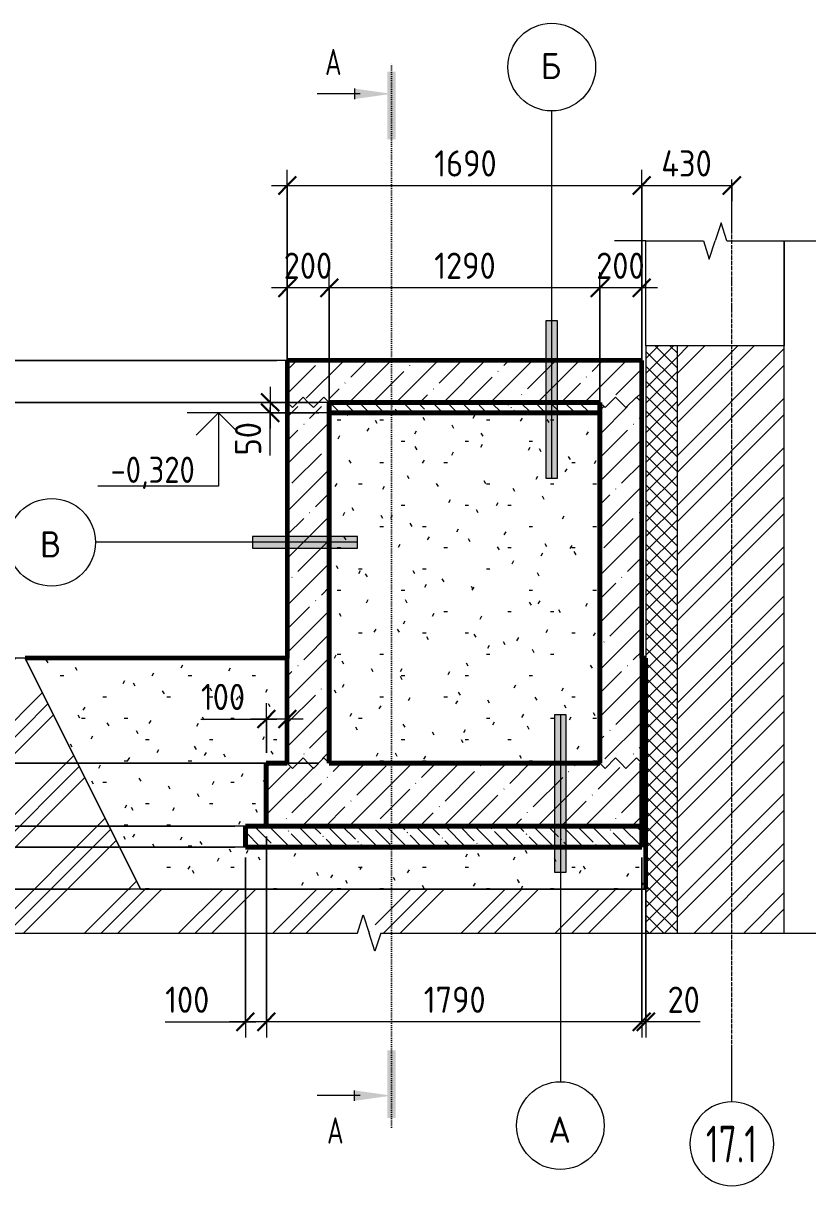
# Model space of a CAD drawing. Header units: millimetres. Extents: x -35908 to 28329, y -4005 to 79343.
# Drawn here: x 24550 to 28329, y -4005 to 1538 of the extents above; entities that cross this region are included whole.
import ezdxf

# ---------------------------------------------------------------- set-up
doc = ezdxf.new("R2010")
doc.units = ezdxf.units.MM
doc.linetypes.add('02 Штрихпунктирная _20 мм_', pattern=[25, 20, -2.5, 0, -2.5])
doc.linetypes.add('04 Пунктир 10мм', pattern=[10, 0, -10])
for name, color, linetype, lineweight in [('AA_Dim', 7, 'Continuous', 9), ('AA_Dim-50', 7, 'Continuous', 9), ('AA_Oformlenie', 7, 'Continuous', 9), ('AA_Razrez', 7, 'Continuous', 9), ('AA_Vinoska', 7, 'Continuous', 9), ('AA_Visotnaya otmetka', 7, 'Continuous', 9), ('AF_Stena', 7, 'Continuous', 9), ('Оси', 7, 'Continuous', 9)]:
    doc.layers.add(name, color=color, linetype=linetype, lineweight=lineweight)
for name, color, linetype, lineweight, true_color in [('AF_Okno', 7, 'Continuous', 20, 0xff9d3c), ('AF_Perekritie', 7, 'Continuous', 60, 0x006a35), ('AF_Perekritie_Грунт', 7, 'Continuous', 60, 0x006a35), ('AF_Perekritie_Опалубка', 7, 'Continuous', 60, 0x006a35), ('AF_Stena_Опалубка', 7, 'Continuous', 20, 0x0063c6), ('KR_Fundament', 7, 'Continuous', 20, 0x804000)]:
    doc.layers.add(name, color=color, linetype=linetype, lineweight=lineweight, true_color=true_color)
doc.styles.add('GOST Common_1', font='GOST_Common.ttf', dxfattribs={"height": 125})
doc.styles.add('ISOCPEUR', font='isocpeur.TTF', dxfattribs={"width": 0.7, "height": 125})
doc.styles.add('ISOCPEUR_1', font='isocpeur.TTF', dxfattribs={"width": 0.9, "height": 125})
doc.styles.add('ISOCPEUR_2', font='isocpeur.TTF', dxfattribs={"width": 0.85, "height": 125})
doc.styles.add('ISOCPEUR_3', font='isocpeur.TTF', dxfattribs={"width": 0.7, "height": 175})
doc.dimstyles.new('00_Точн_3_знака__прозр_', dxfattribs={"dimscale": 304.8, "dimtxt": 125.344371, "dimasz": 0.278871, "dimexe": 0.246063, "dimexo": 0.164042, "dimgap": 0.016404, "dimtad": 1, "dimdec": 3, "dimrnd": 0.001, "dimdsep": 46, "dimtxsty": 'ISOCPEUR_1', "dimblk1": 'OBLIQUE', "dimblk2": 'OBLIQUE', "dimsah": 1, "dimcen": 0.09, "dimdle": 0.246063, "dimazin": 0, "dimtfac": 1, "dimtdec": 4, "dimtix": 1, "dimtmove": 0, "dimatfit": 3, "dimfxl": 1, "dimtvp": 1, "dimtolj": 1, "dimtzin": 0, "dimlwd": 18, "dimlwe": 18, "dimarcsym": 2})
doc.dimstyles.new('00_Точн_3_знака__прозр__1', dxfattribs={"dimscale": 304.8, "dimtxt": 125.344371, "dimasz": 0.278871, "dimexe": 0.246063, "dimexo": 0.164042, "dimgap": 0.016404, "dimtad": 1, "dimdec": 3, "dimrnd": 0.001, "dimdsep": 46, "dimtxsty": 'ISOCPEUR_1', "dimblk1": 'OBLIQUE', "dimblk2": 'OBLIQUE', "dimsah": 1, "dimcen": 0.09, "dimdle": 0.246063, "dimazin": 0, "dimtfac": 1, "dimtdec": 4, "dimtix": 1, "dimtmove": 1, "dimatfit": 3, "dimfxl": 1, "dimtvp": 1, "dimtolj": 1, "dimtzin": 0, "dimlwd": 18, "dimlwe": 18, "dimarcsym": 2})
pattern_1 = [(45, (27571.48, -150), (-112.253, 112.253), []), (45, (27683.73, -150), (-112.253, 112.253), [198.438, -39.688, 1.676, -38.011])]
pattern_2 = [(135, (27571.48, -150), (-70.0036, -70.0036), [99, -16.5, 3.3, -16.5]), (135, (27571.48, -80.04), (-70.0036, -70.0036), [])]
pattern_3 = [(0, (27571.48, -150), (406.4, 101.6), [16.764, -288.036, 16.764, -288.036, -1625.6]), (0, (27571.48, -150), (406.4, 101.6), [-609.6, 16.764, -592.836, 16.764, -288.036, -711.2]), (0, (27571.48, -150), (406.4, 101.6), [-1524, 16.764, -186.436, 16.764, -491.236]), (120, (27723.88, -99.2), (-291.1882, 301.1527), [16.764, -288.036, 16.764, -288.036, -1625.6]), (120, (27723.88, -99.2), (-291.1882, 301.1527), [-609.6, 16.764, -592.836, 16.764, -288.036, -711.2]), (120, (27723.88, -99.2), (-291.1882, 301.1527), [-1524, 16.764, -186.436, 16.764, -491.236]), (240, (27774.68, 104), (-115.2118, -402.7527), [16.764, -288.036, 16.764, -288.036, -1625.6]), (240, (27774.68, 104), (-115.2118, -402.7527), [-609.6, 16.764, -592.836, 16.764, -288.036, -711.2]), (240, (27774.68, 104), (-115.2118, -402.7527), [-1524, 16.764, -186.436, 16.764, -491.236])]

# ---------------------------------------------------------------- blocks, each defined once
blk = doc.blocks.new('231_Отверстие прямоугольное _Окно_Стена_ - Проем сущ_-3854812-Б-Б Опл')
at = {"layer": 'AF_Okno', "color": 7, "lineweight": 9}
blk.add_line((-75655, 0), (-75655, 500), dxfattribs=at)
blk = doc.blocks.new('011_ЛинияОбрыва _ЭлУзла_Линия_ - Тип 1-3854832-Б-Б Опл')
at = {"layer": 'AA_Oformlenie'}
for p, q in [((-79594.6, -2800), (-77690, -2800)), ((-77578.7, -2800), (-75655, -2800))]:
    blk.add_line(p, q, dxfattribs=at)
blk = doc.blocks.new('011_ЛинияОбрыва _ЭлУзла_Линия_ - Тип 1-3854836-Б-Б Опл')
at = {"layer": 'AA_Oformlenie'}
for p, q in [((-76315, 500), (-76040, 500)), ((-75928.7, 500), (-75655, 500))]:
    blk.add_line(p, q, dxfattribs=at)
blk = doc.blocks.new('Последовательность узлов - 3мм масшт50 маскировка-904230-Б-Б Опл')
at = {"layer": 'AA_Oformlenie'}
for p, q in [((-76535, -270), (-76510, -295)), ((-76460, -245), (-76510, -295)), ((-76435, -270), (-76460, -245)), ((-76435, -270), (-76410, -295)), ((-76360, -245), (-76410, -295)), ((-76335, -270), (-76360, -245))]:
    blk.add_line(p, q, dxfattribs=at)
blk = doc.blocks.new('Разрез - Номер узла_ сзади-394133-Б-Б Опл')
at = {"layer": 'AA_Razrez'}
for points in [[(-77507.5, -3358.5), (-77547.4, -3358.5), (-77547.4, -3681.3), (-77507.5, -3681.3)], [(-77704.3, -3550.2), (-77704.3, -3599.8), (-77527.7, -3575)]]:
    blk.add_hatch(color=256, dxfattribs=at).paths.add_polyline_path(points)
for p, q in [((-77677.7, -3575), (-77882.5, -3575)), ((-77704.3, -3599.8), (-77704.3, -3550.2))]:
    blk.add_line(p, q, dxfattribs=at)
blk = doc.blocks.new('Разрез - Номер узла_ спереди-394134-Б-Б Опл')
at = {"layer": 'AA_Razrez'}
for points in [[(-77507.5, 984.8), (-77547.4, 984.8), (-77547.4, 1307.6), (-77507.5, 1307.6)], [(-77704.3, 1176.4), (-77704.3, 1226.1), (-77527.7, 1201.3)]]:
    blk.add_hatch(color=256, dxfattribs=at).paths.add_polyline_path(points)
for p, q in [((-77704.3, 1226.1), (-77704.3, 1176.4)), ((-77677.7, 1201.3), (-77882.5, 1201.3))]:
    blk.add_line(p, q, dxfattribs=at)
blk = doc.blocks.new('DIMBLOCK66-Б-Б Опл')
at = {"layer": 'AA_Dim-50', "color": 30, "lineweight": 18, "true_color": 0xff8000, "transparency": 16777216}
for p, q in [((25809.3, -819.6), (25809.3, 839.1)), ((27499.3, -20), (27499.3, 839.1)), ((25734.3, 764.1), (27499.3, 764.1)), ((25809.3, 764.1), (25809.3, -819.6)), ((27499.3, 764.1), (27499.3, -20))]:
    blk.add_line(p, q, dxfattribs=at)
at = {"layer": 'AA_Dim-50', "color": 30, "lineweight": 30, "true_color": 0xff8000, "transparency": 16777216}
for p, q in [((25809.3, 764.1), (25851.8, 806.6)), ((27499.3, 764.1), (27541.8, 806.6)), ((25809.3, 764.1), (25766.8, 721.6)), ((27499.3, 764.1), (27456.8, 721.6))]:
    blk.add_line(p, q, dxfattribs=at)
at = {"layer": 'AA_Dim-50', "color": 0, "lineweight": 18, "transparency": 16777216, "insert": (26510, 931.9), "char_height": 125, "width": 346.234, "attachment_point": 1, "line_spacing_factor": 1.135194, "style": 'ISOCPEUR_1'}
blk.add_mtext('1690', dxfattribs=at)
blk = doc.blocks.new('_Oblique')
at = {"color": 0, "linetype": 'ByBlock', "lineweight": -2}
blk.add_line((-0.5, -0.5), (0.5, 0.5), dxfattribs=at)
blk = doc.blocks.new('DIMBLOCK67-Б-Б Опл')
at = {"layer": 'AA_Dim-50', "color": 30, "lineweight": 18, "true_color": 0xff8000, "transparency": 16777216}
for p, q in [((27499.3, -20), (27499.3, 839.1)), ((27499.3, 764.1), (27929.3, 764.1)), ((27499.3, 764.1), (27499.3, -20)), ((27929.3, 774.2), (27929.3, 689.1)), ((27929.3, 764.1), (27929.3, 774.2))]:
    blk.add_line(p, q, dxfattribs=at)
at = {"layer": 'AA_Dim-50', "color": 30, "lineweight": 30, "true_color": 0xff8000, "transparency": 16777216}
for p, q in [((27499.3, 764.1), (27541.8, 806.6)), ((27929.3, 764.1), (27971.8, 806.6)), ((27499.3, 764.1), (27456.8, 721.6)), ((27929.3, 764.1), (27886.8, 721.6))]:
    blk.add_line(p, q, dxfattribs=at)
at = {"layer": 'AA_Dim-50', "color": 0, "lineweight": 18, "transparency": 16777216, "insert": (27592.5, 931.9), "char_height": 125, "width": 292.313, "attachment_point": 1, "line_spacing_factor": 1.135194, "style": 'ISOCPEUR_1'}
blk.add_mtext('430', dxfattribs=at)
blk = doc.blocks.new('DIMBLOCK68-Б-Б Опл')
at = {"layer": 'AA_Dim-50', "color": 30, "lineweight": 30, "true_color": 0xff8000, "transparency": 16777216}
for p, q in [((24017.6, -2390), (23975.1, -2347.5)), ((24017.6, -2390), (24060.1, -2432.5)), ((24017.6, -2590), (23975.1, -2547.5)), ((24017.6, -2590), (24060.1, -2632.5))]:
    blk.add_line(p, q, dxfattribs=at)
at = {"layer": 'AA_Dim-50', "color": 30, "lineweight": 18, "true_color": 0xff8000, "transparency": 16777216}
for p, q in [((25559.3, -2390), (23942.6, -2390)), ((24017.6, -2665), (24017.6, -2390)), ((24017.6, -2390), (25559.3, -2390)), ((24017.6, -2617.3), (24017.6, -2490)), ((25059.3, -2590), (23942.6, -2590)), ((24017.6, -2590), (25059.3, -2590)), ((24017.6, -2901.4), (24017.6, -2617.3))]:
    blk.add_line(p, q, dxfattribs=at)
at = {"layer": 'AA_Dim-50', "color": 0, "lineweight": 18, "transparency": 16777216, "insert": (23849.8, -2901.4), "char_height": 125, "width": 280.961, "attachment_point": 1, "rotation": 90, "line_spacing_factor": 1.135194, "style": 'ISOCPEUR_1'}
blk.add_mtext('200', dxfattribs=at)
blk = doc.blocks.new('DIMBLOCK69-Б-Б Опл')
at = {"layer": 'AA_Dim-50', "color": 30, "lineweight": 18, "true_color": 0xff8000, "transparency": 16777216}
for p, q in [((23793.1, -2033.7), (23793.1, -2294.2)), ((23793.1, -2294.2), (24017.6, -2340)), ((25559.3, -2290), (23942.6, -2290)), ((24017.6, -2390), (24017.6, -2290)), ((24017.6, -2290), (25559.3, -2290)), ((25559.3, -2390), (23942.6, -2390)), ((24017.6, -2390), (25559.3, -2390))]:
    blk.add_line(p, q, dxfattribs=at)
at = {"layer": 'AA_Dim-50', "color": 30, "lineweight": 30, "true_color": 0xff8000, "transparency": 16777216}
for p, q in [((24017.6, -2290), (23975.1, -2247.5)), ((24017.6, -2290), (24060.1, -2332.5)), ((24017.6, -2390), (23975.1, -2347.5)), ((24017.6, -2390), (24060.1, -2432.5))]:
    blk.add_line(p, q, dxfattribs=at)
at = {"layer": 'AA_Dim-50', "color": 0, "lineweight": 18, "transparency": 16777216, "insert": (23625.3, -2244.2), "char_height": 125, "width": 252.581, "attachment_point": 1, "rotation": 90, "line_spacing_factor": 1.135194, "style": 'ISOCPEUR_1'}
blk.add_mtext('100', dxfattribs=at)
blk = doc.blocks.new('DIMBLOCK70-Б-Б Опл')
at = {"layer": 'AA_Dim-50', "color": 30, "lineweight": 18, "true_color": 0xff8000, "transparency": 16777216}
for p, q in [((25959.3, -1990), (23942.6, -1990)), ((24017.6, -2290), (24017.6, -1990)), ((24017.6, -1990), (25959.3, -1990)), ((25559.3, -2290), (23942.6, -2290)), ((24017.6, -2290), (25559.3, -2290))]:
    blk.add_line(p, q, dxfattribs=at)
at = {"layer": 'AA_Dim-50', "color": 30, "lineweight": 30, "true_color": 0xff8000, "transparency": 16777216}
for p, q in [((24017.6, -1990), (23975.1, -1947.5)), ((24017.6, -1990), (24060.1, -2032.5)), ((24017.6, -2290), (23975.1, -2247.5)), ((24017.6, -2290), (24060.1, -2332.5))]:
    blk.add_line(p, q, dxfattribs=at)
at = {"layer": 'AA_Dim-50', "color": 0, "lineweight": 18, "transparency": 16777216, "insert": (23849.8, -2257.1), "char_height": 125, "width": 280.961, "attachment_point": 1, "rotation": 90, "line_spacing_factor": 1.135194, "style": 'ISOCPEUR_1'}
blk.add_mtext('300', dxfattribs=at)
blk = doc.blocks.new('DIMBLOCK71-Б-Б Опл')
at = {"layer": 'AA_Dim-50', "color": 30, "lineweight": 18, "true_color": 0xff8000, "transparency": 16777216}
for p, q in [((24509.3, -1490), (23942.6, -1490)), ((24017.6, -1990), (24017.6, -1490)), ((24017.6, -1490), (24509.3, -1490)), ((25959.3, -1990), (23942.6, -1990)), ((24017.6, -1990), (25959.3, -1990))]:
    blk.add_line(p, q, dxfattribs=at)
at = {"layer": 'AA_Dim-50', "color": 30, "lineweight": 30, "true_color": 0xff8000, "transparency": 16777216}
for p, q in [((24017.6, -1490), (23975.1, -1447.5)), ((24017.6, -1490), (24060.1, -1532.5)), ((24017.6, -1990), (23975.1, -1947.5)), ((24017.6, -1990), (24060.1, -2032.5))]:
    blk.add_line(p, q, dxfattribs=at)
at = {"layer": 'AA_Dim-50', "color": 0, "lineweight": 18, "transparency": 16777216, "insert": (23849.8, -1857.1), "char_height": 125, "width": 280.961, "attachment_point": 1, "rotation": 90, "line_spacing_factor": 1.135194, "style": 'ISOCPEUR_1'}
blk.add_mtext('500', dxfattribs=at)
blk = doc.blocks.new('DIMBLOCK72-Б-Б Опл')
at = {"layer": 'AA_Dim-50', "color": 30, "lineweight": 18, "true_color": 0xff8000, "transparency": 16777216}
for p, q in [((25959.3, -270), (23942.6, -270)), ((24017.6, -1490), (24017.6, -270)), ((24017.6, -270), (25959.3, -270)), ((24509.3, -1490), (23942.6, -1490)), ((24017.6, -1490), (24509.3, -1490))]:
    blk.add_line(p, q, dxfattribs=at)
at = {"layer": 'AA_Dim-50', "color": 30, "lineweight": 30, "true_color": 0xff8000, "transparency": 16777216}
for p, q in [((24017.6, -270), (23975.1, -227.5)), ((24017.6, -270), (24060.1, -312.5)), ((24017.6, -1490), (23975.1, -1447.5)), ((24017.6, -1490), (24060.1, -1532.5))]:
    blk.add_line(p, q, dxfattribs=at)
at = {"layer": 'AA_Dim-50', "color": 0, "lineweight": 18, "transparency": 16777216, "insert": (23849.8, -1024.3), "char_height": 125, "width": 346.234, "attachment_point": 1, "rotation": 90, "line_spacing_factor": 1.135194, "style": 'ISOCPEUR_1'}
blk.add_mtext('1220', dxfattribs=at)
blk = doc.blocks.new('DIMBLOCK73-Б-Б Опл')
at = {"layer": 'AA_Dim-50', "color": 30, "lineweight": 18, "true_color": 0xff8000, "transparency": 16777216}
for p, q in [((24017.6, 267.4), (24017.6, -16.7)), ((24017.6, -270), (24017.6, 5)), ((24017.6, -16.7), (24017.6, -170)), ((25759.3, -70), (23942.6, -70)), ((24017.6, -70), (25759.3, -70)), ((25959.3, -270), (23942.6, -270)), ((24017.6, -270), (25959.3, -270))]:
    blk.add_line(p, q, dxfattribs=at)
at = {"layer": 'AA_Dim-50', "color": 30, "lineweight": 30, "true_color": 0xff8000, "transparency": 16777216}
for p, q in [((24017.6, -70), (23975.1, -27.5)), ((24017.6, -70), (24060.1, -112.5)), ((24017.6, -270), (23975.1, -227.5)), ((24017.6, -270), (24060.1, -312.5))]:
    blk.add_line(p, q, dxfattribs=at)
at = {"layer": 'AA_Dim-50', "color": 0, "lineweight": 18, "transparency": 16777216, "insert": (23849.8, 33.3), "char_height": 125, "width": 280.961, "attachment_point": 1, "rotation": 90, "line_spacing_factor": 1.135194, "style": 'ISOCPEUR_1'}
blk.add_mtext('200', dxfattribs=at)
blk = doc.blocks.new('DIMBLOCK74-Б-Б Опл')
at = {"layer": 'AA_Dim-50', "color": 30, "lineweight": 18, "true_color": 0xff8000, "transparency": 16777216}
for p, q in [((27499.3, -2440), (27499.3, -3298.3)), ((27499.3, -3223.3), (27499.3, -2440)), ((27519.3, -2802.6), (27519.3, -3298.3)), ((27519.3, -3223.3), (27519.3, -2802.6)), ((27594.3, -3223.3), (27499.3, -3223.3)), ((27572.7, -3223.3), (27509.3, -3223.3)), ((27778.8, -3223.3), (27572.7, -3223.3))]:
    blk.add_line(p, q, dxfattribs=at)
at = {"layer": 'AA_Dim-50', "color": 30, "lineweight": 30, "true_color": 0xff8000, "transparency": 16777216}
for p, q in [((27499.3, -3223.3), (27541.8, -3180.8)), ((27519.3, -3223.3), (27561.8, -3180.8)), ((27499.3, -3223.3), (27456.8, -3265.8)), ((27519.3, -3223.3), (27476.8, -3265.8))]:
    blk.add_line(p, q, dxfattribs=at)
at = {"layer": 'AA_Dim-50', "color": 0, "lineweight": 18, "transparency": 16777216, "insert": (27622.7, -3055.4), "char_height": 125, "width": 187.307, "attachment_point": 1, "line_spacing_factor": 1.135194, "style": 'ISOCPEUR_1'}
blk.add_mtext('20', dxfattribs=at)
blk = doc.blocks.new('DIMBLOCK75-Б-Б Опл')
at = {"layer": 'AA_Dim-50', "color": 30, "lineweight": 18, "true_color": 0xff8000, "transparency": 16777216}
for p, q in [((25709.3, -2340), (25709.3, -3298.3)), ((25709.3, -3223.3), (25709.3, -2340)), ((27499.3, -2440), (27499.3, -3298.3)), ((27499.3, -3223.3), (27499.3, -2440)), ((27499.3, -3223.3), (25709.3, -3223.3))]:
    blk.add_line(p, q, dxfattribs=at)
at = {"layer": 'AA_Dim-50', "color": 30, "lineweight": 30, "true_color": 0xff8000, "transparency": 16777216}
for p, q in [((25709.3, -3223.3), (25751.8, -3180.8)), ((27499.3, -3223.3), (27541.8, -3180.8)), ((25709.3, -3223.3), (25666.8, -3265.8)), ((27499.3, -3223.3), (27456.8, -3265.8))]:
    blk.add_line(p, q, dxfattribs=at)
at = {"layer": 'AA_Dim-50', "color": 0, "lineweight": 18, "transparency": 16777216, "insert": (26460, -3055.4), "char_height": 125, "width": 346.234, "attachment_point": 1, "line_spacing_factor": 1.135194, "style": 'ISOCPEUR_1'}
blk.add_mtext('1790', dxfattribs=at)
blk = doc.blocks.new('DIMBLOCK76-Б-Б Опл')
at = {"layer": 'AA_Dim-50', "color": 30, "lineweight": 18, "true_color": 0xff8000, "transparency": 16777216}
for p, q in [((25709.3, -2340), (25709.3, -3298.3)), ((25709.3, -3223.3), (25709.3, -2340)), ((25609.3, -2440), (25609.3, -3298.3)), ((25609.3, -3223.3), (25609.3, -2440)), ((25226.9, -3223.3), (25487.3, -3223.3)), ((25487.3, -3223.3), (25659.3, -3223.3)), ((25709.3, -3223.3), (25534.3, -3223.3))]:
    blk.add_line(p, q, dxfattribs=at)
at = {"layer": 'AA_Dim-50', "color": 30, "lineweight": 30, "true_color": 0xff8000, "transparency": 16777216}
for p, q in [((25609.3, -3223.3), (25651.8, -3180.8)), ((25709.3, -3223.3), (25751.8, -3180.8)), ((25609.3, -3223.3), (25566.8, -3265.8)), ((25709.3, -3223.3), (25666.8, -3265.8))]:
    blk.add_line(p, q, dxfattribs=at)
at = {"layer": 'AA_Dim-50', "color": 0, "lineweight": 18, "transparency": 16777216, "insert": (25226.9, -3055.4), "char_height": 125, "width": 252.581, "attachment_point": 1, "line_spacing_factor": 1.135194, "style": 'ISOCPEUR_1'}
blk.add_mtext('100', dxfattribs=at)
blk = doc.blocks.new('DIMBLOCK77-Б-Б Опл')
at = {"layer": 'AA_Dim-50', "color": 30, "lineweight": 18, "true_color": 0xff8000, "transparency": 16777216}
for p, q in [((27299.3, -270), (27299.3, 351.3)), ((27499.3, -220), (27499.3, 351.3)), ((27574.3, 276.3), (27299.3, 276.3)), ((27299.3, 276.3), (27299.3, -270)), ((27499.3, 276.3), (27499.3, -220))]:
    blk.add_line(p, q, dxfattribs=at)
at = {"layer": 'AA_Dim-50', "color": 30, "lineweight": 30, "true_color": 0xff8000, "transparency": 16777216}
for p, q in [((27299.3, 276.3), (27341.8, 318.8)), ((27499.3, 276.3), (27541.8, 318.8)), ((27299.3, 276.3), (27256.8, 233.8)), ((27499.3, 276.3), (27456.8, 233.8))]:
    blk.add_line(p, q, dxfattribs=at)
at = {"layer": 'AA_Dim-50', "color": 0, "lineweight": 18, "transparency": 16777216, "insert": (27282.2, 444.1), "char_height": 125, "width": 280.961, "attachment_point": 1, "line_spacing_factor": 1.135194, "style": 'ISOCPEUR_1'}
blk.add_mtext('200', dxfattribs=at)
blk = doc.blocks.new('DIMBLOCK78-Б-Б Опл')
at = {"layer": 'AA_Dim-50', "color": 30, "lineweight": 18, "true_color": 0xff8000, "transparency": 16777216}
for p, q in [((26009.3, -270), (26009.3, 351.3)), ((27299.3, -270), (27299.3, 351.3)), ((27299.3, 276.3), (26009.3, 276.3)), ((26009.3, 276.3), (26009.3, -270)), ((27299.3, 276.3), (27299.3, -270))]:
    blk.add_line(p, q, dxfattribs=at)
at = {"layer": 'AA_Dim-50', "color": 30, "lineweight": 30, "true_color": 0xff8000, "transparency": 16777216}
for p, q in [((26009.3, 276.3), (26051.8, 318.8)), ((27299.3, 276.3), (27341.8, 318.8)), ((26009.3, 276.3), (25966.8, 233.8)), ((27299.3, 276.3), (27256.8, 233.8))]:
    blk.add_line(p, q, dxfattribs=at)
at = {"layer": 'AA_Dim-50', "color": 0, "lineweight": 18, "transparency": 16777216, "insert": (26510, 444.1), "char_height": 125, "width": 346.234, "attachment_point": 1, "line_spacing_factor": 1.135194, "style": 'ISOCPEUR_1'}
blk.add_mtext('1290', dxfattribs=at)
blk = doc.blocks.new('DIMBLOCK79-Б-Б Опл')
at = {"layer": 'AA_Dim-50', "color": 30, "lineweight": 18, "true_color": 0xff8000, "transparency": 16777216}
for p, q in [((25809.3, -220), (25809.3, 351.3)), ((26009.3, -270), (26009.3, 351.3)), ((26009.3, 276.3), (25734.3, 276.3)), ((25809.3, 276.3), (25809.3, -220)), ((26009.3, 276.3), (26009.3, -270))]:
    blk.add_line(p, q, dxfattribs=at)
at = {"layer": 'AA_Dim-50', "color": 30, "lineweight": 30, "true_color": 0xff8000, "transparency": 16777216}
for p, q in [((25809.3, 276.3), (25851.8, 318.8)), ((26009.3, 276.3), (26051.8, 318.8)), ((25809.3, 276.3), (25766.8, 233.8)), ((26009.3, 276.3), (25966.8, 233.8))]:
    blk.add_line(p, q, dxfattribs=at)
at = {"layer": 'AA_Dim-50', "color": 0, "lineweight": 18, "transparency": 16777216, "insert": (25792.2, 444.1), "char_height": 125, "width": 280.961, "attachment_point": 1, "line_spacing_factor": 1.135194, "style": 'ISOCPEUR_1'}
blk.add_mtext('200', dxfattribs=at)
blk = doc.blocks.new('010_Флажок только номер _ТиповАннот_ - Узел А-3854838-Б-Б Опл')
at = {"layer": 'AA_Vinoska'}
blk.add_hatch(color=256, dxfattribs=at).paths.add_polyline_path([(-76695.3, -2509), (-76750.3, -2509), (-76750.3, -1759), (-76695.3, -1759)])
for p, q in [((-76695.3, -1759), (-76750.3, -1759)), ((-76750.3, -1759), (-76750.3, -2509)), ((-76722.8, -1759), (-76722.8, -3509)), ((-76695.3, -2509), (-76695.3, -1759)), ((-76750.3, -2509), (-76695.3, -2509))]:
    blk.add_line(p, q, dxfattribs=at)
blk.add_circle((-76722.8, -3718), 209.1, dxfattribs=at)
blk = doc.blocks.new('010_Флажок только номер _ТиповАннот_ - Узел В-3854856-Б-Б Опл')
at = {"layer": 'AA_Vinoska'}
blk.add_hatch(color=256, dxfattribs=at).paths.add_polyline_path([(-78190.2, -964.6), (-78190.2, -909.6), (-77690.2, -909.6), (-77690.2, -964.6)])
for p, q in [((-77690.2, -937.1), (-78940.2, -937.1)), ((-77690.2, -909.6), (-78190.2, -909.6)), ((-78190.2, -909.6), (-78190.2, -964.6)), ((-77690.2, -964.6), (-77690.2, -909.6)), ((-78190.2, -964.6), (-77690.2, -964.6))]:
    blk.add_line(p, q, dxfattribs=at)
blk.add_circle((-79149.2, -937.1), 209.1, dxfattribs=at)
blk = doc.blocks.new('010_Флажок только номер _ТиповАннот_ - Узел Б-3854859-Б-Б Опл')
at = {"layer": 'AA_Vinoska'}
blk.add_hatch(color=256, dxfattribs=at).paths.add_polyline_path([(-76791.5, 119.6), (-76736.5, 119.6), (-76736.5, -630.4), (-76791.5, -630.4)])
for p, q in [((-76764, -630.4), (-76764, 1119.6)), ((-76791.5, 119.6), (-76791.5, -630.4)), ((-76736.5, 119.6), (-76791.5, 119.6)), ((-76736.5, -630.4), (-76736.5, 119.6)), ((-76791.5, -630.4), (-76736.5, -630.4))]:
    blk.add_line(p, q, dxfattribs=at)
blk.add_circle((-76764, 1328.7), 209.1, dxfattribs=at)
blk = doc.blocks.new('DIMBLOCK80-Б-Б Опл')
at = {"layer": 'AA_Dim-50', "color": 30, "lineweight": 18, "true_color": 0xff8000, "transparency": 16777216}
for p, q in [((25709.3, -1940), (25709.3, -1704.6)), ((25809.3, -1789.7), (25809.3, -1704.6)), ((25397.4, -1779.6), (25657.9, -1779.6)), ((25884.3, -1779.6), (25634.3, -1779.6)), ((25657.9, -1779.6), (25759.3, -1779.6)), ((25709.3, -1779.6), (25709.3, -1940)), ((25809.3, -1779.6), (25809.3, -1789.7))]:
    blk.add_line(p, q, dxfattribs=at)
at = {"layer": 'AA_Dim-50', "color": 30, "lineweight": 30, "true_color": 0xff8000, "transparency": 16777216}
for p, q in [((25709.3, -1779.6), (25751.8, -1737.1)), ((25809.3, -1779.6), (25851.8, -1737.1)), ((25709.3, -1779.6), (25666.8, -1822.1)), ((25809.3, -1779.6), (25766.8, -1822.1))]:
    blk.add_line(p, q, dxfattribs=at)
at = {"layer": 'AA_Dim-50', "color": 0, "lineweight": 18, "transparency": 16777216, "insert": (25397.4, -1611.7), "char_height": 125, "width": 252.581, "attachment_point": 1, "line_spacing_factor": 1.135194, "style": 'ISOCPEUR_1'}
blk.add_mtext('100', dxfattribs=at)
blk = doc.blocks.new('Ось сетки - d_4мм-2765513-Б-Б Опл')
at = {"layer": 'Оси', "color": 12, "true_color": 0xc80000}
for start, end in [(0, 180), (0, 180), (180, 360), (180, 360)]:
    blk.add_arc((-75905, -3804.8), 200, start, end, dxfattribs=at)
blk = doc.blocks.new('DIMBLOCK81-Б-Б Опл')
at = {"layer": 'AA_Dim-50', "color": 30, "lineweight": 18, "true_color": 0xff8000, "transparency": 16777216}
for p, q in [((25727.7, -195), (25727.7, -395)), ((25959.3, -270), (25652.7, -270)), ((25727.7, -270), (25959.3, -270)), ((25959.3, -320), (25652.7, -320)), ((25727.7, -316.6), (25727.7, -295)), ((25727.7, -522.7), (25727.7, -316.6)), ((25727.7, -320), (25959.3, -320))]:
    blk.add_line(p, q, dxfattribs=at)
at = {"layer": 'AA_Dim-50', "color": 30, "lineweight": 30, "true_color": 0xff8000, "transparency": 16777216}
for p, q in [((25727.7, -270), (25685.2, -227.5)), ((25727.7, -270), (25770.2, -312.5)), ((25727.7, -320), (25685.2, -277.5)), ((25727.7, -320), (25770.2, -362.5))]:
    blk.add_line(p, q, dxfattribs=at)
at = {"layer": 'AA_Dim-50', "color": 0, "lineweight": 18, "transparency": 16777216, "insert": (25559.8, -522.7), "char_height": 125, "width": 187.307, "attachment_point": 1, "rotation": 90, "line_spacing_factor": 1.135194, "style": 'ISOCPEUR_1'}
blk.add_mtext('50', dxfattribs=at)
blk = doc.blocks.new('Высотные отметки - Стрелка вниз высокая-400290-Б-Б Опл')
at = {"layer": 'AA_Vinoska'}
for p, q in [((-80233.8, -270), (-80533.8, -270)), ((-80383.8, -270), (-80489.9, -376.1)), ((-80383.8, -270), (-80383.8, -620)), ((-80383.8, -270), (-80277.8, -376.1)), ((-80383.8, -620), (-80958.8, -620))]:
    blk.add_line(p, q, dxfattribs=at)

msp = doc.modelspace()

# ---------------------------------------------------------------- hatches: boundary and pattern name
at = {"layer": 'AF_Perekritie', "lineweight": 9}
h = msp.add_hatch(dxfattribs=at)
h.set_pattern_fill('FP_18', style=0, pattern_type=2)
h.set_pattern_definition(pattern_1)
h.paths.add_polyline_path([(26415.9304, -270), (27299.2747, -270), (27299.2747, -250), (27499.2747, -250), (27499.2747, -70), (25809.2747, -70), (25809.2747, -250), (26009.2747, -250), (26009.2747, -270)])
h = msp.add_hatch(dxfattribs=at)
h.set_pattern_fill('FP_20', style=0, pattern_type=2)
h.set_pattern_definition(pattern_2)
h.paths.add_polyline_path([(26415.9304, -320), (27299.2747, -320), (27299.2747, -270), (26009.2747, -270), (26009.2747, -320)])
h = msp.add_hatch(dxfattribs=at)
h.set_pattern_fill('FP_19', style=0, pattern_type=2)
h.set_pattern_definition([(45, (27571.48, -150), (-224.506, 224.506), []), (45, (27650.85, -150), (0, 449.013), []), (45, (27492.1, -150), (0, 449.013), [])])
h.paths.add_polyline_path([(26415.9304, -2800), (27519.2747, -2800), (27519.2747, -2590), (25109.2747, -2590), (24559.2747, -1490), (24389.2747, -1490), (24389.2747, -2105), (24475.8772, -2132.5), (24389.2747, -2160), (24428.5274, -2160), (24428.5274, -2216.3087), (24389.2747, -2216.3087), (24389.2747, -2800), (26144.2747, -2800), (26171.7747, -2713.3975), (26199.2747, -2800), (26199.2747, -2760.7473), (26255.5834, -2760.7473), (26255.5834, -2800)])
h = msp.add_hatch(dxfattribs=at)
h.set_pattern_fill('FP_18', style=0, pattern_type=2)
h.set_pattern_definition(pattern_1)
h.paths.add_polyline_path([(25709.2747, -2290), (27499.2747, -2290), (27499.2747, -2010), (27299.2747, -2010), (27299.2747, -1990), (26009.2747, -1990), (26009.2747, -2010), (25809.2747, -2010), (25809.2747, -1990), (25709.2747, -1990)])
h = msp.add_hatch(dxfattribs=at)
h.set_pattern_fill('FP_20', style=0, pattern_type=2)
h.set_pattern_definition(pattern_2)
h.paths.add_polyline_path([(26415.9304, -2390), (27499.2747, -2390), (27499.2747, -2290), (25609.2747, -2290), (25609.2747, -2390)])
at = {"layer": 'AF_Stena'}
h = msp.add_hatch(dxfattribs=at)
h.set_pattern_fill('FP_17', color=256, style=0, pattern_type=2)
h.set_pattern_definition([(45, (27571.48, -150), (-35.3553, 35.3553), []), (135, (27571.48, -150), (-35.3553, -35.3553), [])])
h.paths.add_polyline_path([(27646.5474, -2800), (27669.2747, -2800), (27669.2747, 0), (27519.2747, 0), (27519.2747, -2800)])
h = msp.add_hatch(dxfattribs=at)
h.set_pattern_fill('FP_16', color=256, style=0, pattern_type=2)
h.set_pattern_definition([(45, (27571.48, -150), (-117.866, 117.866), []), (45, (27650.06, -150), (-117.866, 117.866), [])])
h.paths.add_polyline_path([(28179.2747, -2800), (28179.2747, 0), (27669.2747, 0), (27669.2747, -2800), (28102.002, -2800)])
h = msp.add_hatch(dxfattribs=at)
h.set_pattern_fill('FP_18', color=256, style=0, pattern_type=2)
h.set_pattern_definition(pattern_1)
h.paths.add_polyline_path([(26001.2747, -1970), (26009.2747, -1970), (26009.2747, -290), (25809.2747, -290), (25809.2747, -1970), (25909.2747, -1970)])
h = msp.add_hatch(dxfattribs=at)
h.set_pattern_fill('FP_18', color=256, style=0, pattern_type=2)
h.set_pattern_definition(pattern_1)
h.paths.add_polyline_path([(27499.2747, -1970), (27499.2747, -290), (27299.2747, -290), (27299.2747, -1970), (27399.2747, -1970)])
at = {"layer": 'KR_Fundament', "lineweight": 9}
h = msp.add_hatch(dxfattribs=at)
h.set_pattern_fill('FP_21', style=0, pattern_type=2)
h.set_pattern_definition(pattern_3)
h.paths.add_polyline_path([(26009.2747, -1990), (27299.2747, -1990), (27299.2747, -320), (26009.2747, -320), (26009.2747, -1970)])
h = msp.add_hatch(dxfattribs=at)
h.set_pattern_fill('FP_21', style=0, pattern_type=2)
h.set_pattern_definition(pattern_3)
h.paths.add_polyline_path([(27519.2747, -2590), (27519.2747, -1490), (27499.2747, -1490), (27499.2747, -2390), (25609.2747, -2390), (25609.2747, -2290), (25709.2747, -2290), (25709.2747, -1990), (25809.2747, -1990), (25809.2747, -1490), (24559.2747, -1490), (25109.2747, -2590), (26415.9304, -2590)])

# ---------------------------------------------------------------- linework, layer by layer
at = {"layer": 'AA_Razrez', "color": 7, "linetype": '04 Пунктир 10мм', "true_color": 0xffffff}
msp.add_line((26306.5993, -3724.9908), (26306.5993, 1351.2572), dxfattribs=at)
at = {"layer": 'AA_Vinoska'}
for p, q in [((27877.429, 586.6501), (27849.2747, 500)), ((27905.5834, 500), (27877.429, 586.6501)), ((27519.2747, 500), (27369.2747, 500)), ((27794.2747, 500), (27821.7747, 413.3975)), ((27821.7747, 413.3975), (27849.2747, 500)), ((28179.2747, 500), (28329.2747, 500)), ((26144.2747, -2800), (26171.7747, -2713.3975)), ((26171.7747, -2713.3975), (26199.2747, -2800)), ((26227.429, -2886.6501), (26199.2747, -2800)), ((26255.5834, -2800), (26227.429, -2886.6501)), ((28179.2747, -2800), (28329.2747, -2800))]:
    msp.add_line(p, q, dxfattribs=at)
at = {"layer": 'AA_Visotnaya otmetka', "color": 92, "true_color": 0x00cc00}
for p, q in [((26269.7951, -70), (24280.7911, -70)), ((25768.4933, -1990), (23552.2855, -1990)), ((25948.5348, -2290), (24356.1388, -2290))]:
    msp.add_line(p, q, dxfattribs=at)
at = {"layer": 'AA_Visotnaya otmetka'}
for p, q in [((26110.7243, -270), (23586.1388, -270)), ((25514.3769, -320), (25481.4833, -320)), ((26222.1957, -320), (25514.3769, -320)), ((25824.4539, -2390), (23410.8844, -2390)), ((25438.5612, -2590), (23850.7449, -2590))]:
    msp.add_line(p, q, dxfattribs=at)
at = {"layer": 'AF_Perekritie_Грунт', "lineweight": 20}
for p, q in [((24559.2747, -1490), (24389.2747, -1490)), ((25109.2747, -2590), (24559.2747, -1490)), ((27519.2747, -2590), (25109.2747, -2590)), ((27519.2747, -2800), (27519.2747, -2590))]:
    msp.add_line(p, q, dxfattribs=at)
at = {"layer": 'AF_Perekritie_Опалубка'}
for p, q in [((27499.2747, -70), (25809.2747, -70)), ((25809.2747, -70), (25809.2747, -270)), ((27499.2747, -270), (27499.2747, -70)), ((26009.2747, -270), (27299.2747, -270))]:
    msp.add_line(p, q, dxfattribs=at)
at = {"layer": 'AF_Stena_Опалубка'}
for p, q in [((27519.2747, 0), (27519.2747, 500)), ((28179.2747, 500), (28179.2747, 0)), ((27519.2747, 0), (27519.2747, -2800)), ((28179.2747, 0), (27519.2747, 0)), ((28179.2747, 0), (27519.2747, 0)), ((28179.2747, -2800), (28179.2747, 0)), ((25809.2747, -1490), (25809.2747, -1990)), ((27499.2747, -1990), (27499.2747, -1490))]:
    msp.add_line(p, q, dxfattribs=at)
at = {"layer": 'AF_Stena_Опалубка', "color": 7}
msp.add_line((27669.2747, -2800), (27669.2747, 0), dxfattribs=at)
at = {"layer": 'AF_Stena_Опалубка', "lineweight": 60}
for p, q in [((25809.2747, -270), (25809.2747, -1490)), ((26009.2747, -1990), (26009.2747, -270)), ((27299.2747, -270), (27299.2747, -1990)), ((27499.2747, -1490), (27499.2747, -270))]:
    msp.add_line(p, q, dxfattribs=at)
at = {"layer": 'KR_Fundament', "lineweight": 60}
for p, q in [((27299.2747, -270), (26009.2747, -270)), ((26009.2747, -270), (26009.2747, -320)), ((27299.2747, -320), (27299.2747, -270)), ((27299.2747, -320), (26009.2747, -320)), ((26009.2747, -320), (26009.2747, -1990)), ((26009.2747, -320), (27299.2747, -320)), ((27299.2747, -1990), (27299.2747, -320)), ((25809.2747, -1490), (24559.2747, -1490)), ((25809.2747, -1990), (25809.2747, -1490)), ((27519.2747, -1490), (27499.2747, -1490)), ((27499.2747, -1490), (27499.2747, -2390)), ((27519.2747, -2590), (27519.2747, -1490)), ((25809.2747, -1990), (25709.2747, -1990)), ((25709.2747, -1990), (25709.2747, -2290)), ((25709.2747, -2290), (25709.2747, -1990)), ((25709.2747, -1990), (25809.2747, -1990)), ((27299.2747, -1990), (26009.2747, -1990)), ((26009.2747, -1990), (27299.2747, -1990)), ((27499.2747, -2290), (27499.2747, -1990)), ((27499.2747, -2290), (25609.2747, -2290)), ((25609.2747, -2290), (25609.2747, -2390)), ((25609.2747, -2390), (25609.2747, -2290)), ((25609.2747, -2290), (25709.2747, -2290)), ((25709.2747, -2290), (27499.2747, -2290)), ((27499.2747, -2390), (27499.2747, -2290)), ((25609.2747, -2390), (27499.2747, -2390)), ((27499.2747, -2390), (25609.2747, -2390))]:
    msp.add_line(p, q, dxfattribs=at)
at = {"layer": 'KR_Fundament'}
for p, q in [((24559.2747, -1490), (25109.2747, -2590)), ((25109.2747, -2590), (27519.2747, -2590))]:
    msp.add_line(p, q, dxfattribs=at)
at = {"layer": 'Оси'}
for p, q in [((27929.2747, 542.4413), (27929.2747, 792.4413)), ((27929.2747, -3604.8), (27929.2747, -3354.8))]:
    msp.add_line(p, q, dxfattribs=at)
at = {"layer": 'Оси', "linetype": '02 Штрихпунктирная _20 мм_'}
msp.add_line((27929.2747, -3354.8), (27929.2747, 542.4413), dxfattribs=at)

# ---------------------------------------------------------------- block references
at = {"layer": 'AA_Oformlenie'}
for name, p in [('011_ЛинияОбрыва _ЭлУзла_Линия_ - Тип 1-3854836-Б-Б Опл', (103834.2747, 0)), ('Последовательность узлов - 3мм масшт50 маскировка-904230-Б-Б Опл', (102344.2747, 0)), ('Последовательность узлов - 3мм масшт50 маскировка-904230-Б-Б Опл', (103834.2747, 0)), ('Последовательность узлов - 3мм масшт50 маскировка-904230-Б-Б Опл', (102344.2747, -1720)), ('Последовательность узлов - 3мм масшт50 маскировка-904230-Б-Б Опл', (103834.2747, -1720)), ('011_ЛинияОбрыва _ЭлУзла_Линия_ - Тип 1-3854832-Б-Б Опл', (103834.2747, 0))]:
    msp.add_blockref(name, p, dxfattribs=at)
at = {"layer": 'AA_Razrez'}
for name in ['Разрез - Номер узла_ спереди-394134-Б-Б Опл', 'Разрез - Номер узла_ сзади-394133-Б-Б Опл']:
    msp.add_blockref(name, (103834.2747, 0), dxfattribs=at)
at = {"layer": 'AA_Vinoska'}
for name in ['010_Флажок только номер _ТиповАннот_ - Узел Б-3854859-Б-Б Опл', '010_Флажок только номер _ТиповАннот_ - Узел В-3854856-Б-Б Опл', '010_Флажок только номер _ТиповАннот_ - Узел А-3854838-Б-Б Опл']:
    msp.add_blockref(name, (103834.2747, 0), dxfattribs=at)
at = {"layer": 'AA_Visotnaya otmetka'}
msp.add_blockref('Высотные отметки - Стрелка вниз высокая-400290-Б-Б Опл', (105865.3054, -50), dxfattribs=at)
at = {"layer": 'AF_Okno', "color": 7, "lineweight": 9}
msp.add_blockref('231_Отверстие прямоугольное _Окно_Стена_ - Проем сущ_-3854812-Б-Б Опл', (103834.2747, 0), dxfattribs=at)
at = {"layer": 'Оси', "color": 12, "true_color": 0xc80000}
msp.add_blockref('Ось сетки - d_4мм-2765513-Б-Б Опл', (103834.2747, 0), dxfattribs=at)

# ---------------------------------------------------------------- texts
at = {"layer": 'AA_Razrez', "char_height": 125, "width": 95.400812, "attachment_point": 1, "style": 'ISOCPEUR'}
for insert in [(25989.3308, 1415.9878), (25998.9178, -3678.7527)]:
    msp.add_mtext('\\fISOCPEUR|b0|i0|c204|p34|;\\W.7;А', dxfattribs=dict(at, insert=insert))
at = {"layer": 'AA_Vinoska', "char_height": 125, "attachment_point": 1, "style": 'GOST Common_1'}
for s, insert, width in [('\\fGOST Common|b0|i0|c204|p34|;Б', (27017.7618, 1396.7355), 120.253125), ('\\fGOST Common|b0|i0|c204|p34|;В', (24630.2862, -884.3005), 124.261562), ('\\fGOST Common|b0|i0|c204|p34|;А', (27054.7782, -3675.156), 136.286875)]:
    msp.add_mtext(s, dxfattribs=dict(at, insert=insert, width=width))
at = {"layer": 'AA_Visotnaya otmetka', "insert": (24966.5672, -528.659), "char_height": 125, "width": 479.798668, "attachment_point": 1, "line_spacing_factor": 1.135194, "style": 'ISOCPEUR_2'}
msp.add_mtext('-0,320', dxfattribs=at)
at = {"layer": 'Оси', "insert": (27805.3094, -3718.5698), "char_height": 175, "width": 300.231969, "attachment_point": 1, "style": 'ISOCPEUR_3'}
msp.add_mtext('17.1', dxfattribs=at)

# ---------------------------------------------------------------- dimensions: what is measured, and where the dimension line sits
at = {"layer": 'AA_Dim', "color": 30, "lineweight": 18, "true_color": 0xff8000}
for base, p1, p2, override, picture, middle in [((27499.2747, 764.1094), (25809.2747, -869.6019), (27499.2747, -70), {"dimpost": '<>', "dimfxl": 1869.615774}, 'DIMBLOCK66-Б-Б Опл', (26654.2747, 831.6094)), ((27929.2747, 764.1094), (27499.2747, -70), (27929.2747, 824.2134), {"dimpost": '<>', "dimfxl": 992.228644}, 'DIMBLOCK67-Б-Б Опл', (27714.2747, 831.6094)), ((25809.2747, 276.3019), (26009.2747, -320), (25809.2747, -270), {"dimpost": '<>', "dimfxl": 206.155281}, 'DIMBLOCK79-Б-Б Опл', (25909.2747, 343.8019)), ((26009.2747, 276.3019), (27299.2747, -320), (26009.2747, -320), {"dimpost": '<>', "dimfxl": 1290}, 'DIMBLOCK78-Б-Б Опл', (26654.2747, 343.8019)), ((27299.2747, 276.3019), (27499.2747, -270), (27299.2747, -320), {"dimpost": '<>', "dimfxl": 206.155281}, 'DIMBLOCK77-Б-Б Опл', (27399.2747, 343.8019)), ((25709.2747, -3223.2646), (27499.2747, -2390), (25709.2747, -2290), {"dimpost": '<>', "dimfxl": 1792.79112}, 'DIMBLOCK75-Б-Б Опл', (26604.2747, -3155.7646))]:
    dim = msp.add_linear_dim(base=base, p1=p1, p2=p2, dimstyle='00_Точн_3_знака__прозр_', override=override, dxfattribs=at)
    dim.commit()
    dim.dimension.update_dxf_attribs({"geometry": picture, "text_midpoint": middle})
for base, p1, p2, override, picture, middle in [((24017.627, -70), (26009.2747, -270), (25809.2747, -70), {"dimpost": '<>', "dimfxl": 282.842712}, 'DIMBLOCK73-Б-Б Опл', (23933.1205, 173.7738)), ((25727.6547, -320), (26009.2747, -270), (26009.2747, -320), {"dimpost": '<>', "dimfxl": 50}, 'DIMBLOCK81-Б-Б Опл', (25643.1482, -429.0727)), ((24017.627, -2290), (25609.2747, -2390), (25609.2747, -2290), {"dimpost": '<>', "dimfxl": 100}, 'DIMBLOCK69-Б-Б Опл', (23708.595, -2117.8631)), ((24017.627, -2390), (25109.2747, -2590), (25609.2747, -2390), {"dimpost": '<>', "dimfxl": 538.516481}, 'DIMBLOCK68-Б-Б Опл', (23933.1205, -2760.9148))]:
    dim = msp.add_linear_dim(base=base, p1=p1, p2=p2, angle=90, dimstyle='00_Точн_3_знака__прозр__1', override=override, dxfattribs=at)
    dim.commit()
    dim.dimension.update_dxf_attribs({"geometry": picture, "text_midpoint": middle, "dimtype": 160, "text_rotation": 90})
for base, p1, p2, override, picture, middle in [((24017.627, -270), (24559.2747, -1490), (26009.2747, -270), {"dimpost": '<>', "dimfxl": 1894.967018}, 'DIMBLOCK72-Б-Б Опл', (23950.127, -880)), ((24017.627, -1490), (26009.2747, -1990), (24559.2747, -1490), {"dimpost": '<>', "dimfxl": 1533.786165}, 'DIMBLOCK71-Б-Б Опл', (23950.127, -1740)), ((24017.627, -1990), (25609.2747, -2290), (26009.2747, -1990), {"dimpost": '<>', "dimfxl": 500}, 'DIMBLOCK70-Б-Б Опл', (23950.127, -2140))]:
    dim = msp.add_linear_dim(base=base, p1=p1, p2=p2, angle=90, dimstyle='00_Точн_3_знака__прозр_', override=override, dxfattribs=at)
    dim.commit()
    dim.dimension.update_dxf_attribs({"geometry": picture, "text_midpoint": middle})
for base, p1, p2, override, picture, middle in [((25709.2747, -1779.5715), (25809.2747, -1839.6756), (25709.2747, -1990), {"dimpost": '<>', "dimfxl": 180.547578}, 'DIMBLOCK80-Б-Б Опл', (25523.7044, -1695.065)), ((25609.2747, -3223.2646), (25709.2747, -2290), (25609.2747, -2390), {"dimpost": '<>', "dimfxl": 141.421356}, 'DIMBLOCK76-Б-Б Опл', (25353.1417, -3138.7582)), ((27499.2747, -3223.2646), (27519.2747, -2752.558), (27499.2747, -2390), {"dimpost": '<>', "dimfxl": 363.109264}, 'DIMBLOCK74-Б-Б Опл', (27716.3747, -3138.7582))]:
    dim = msp.add_linear_dim(base=base, p1=p1, p2=p2, dimstyle='00_Точн_3_знака__прозр__1', override=override, dxfattribs=at)
    dim.commit()
    dim.dimension.update_dxf_attribs({"geometry": picture, "text_midpoint": middle, "dimtype": 160})

doc.saveas('drawing.dxf')
